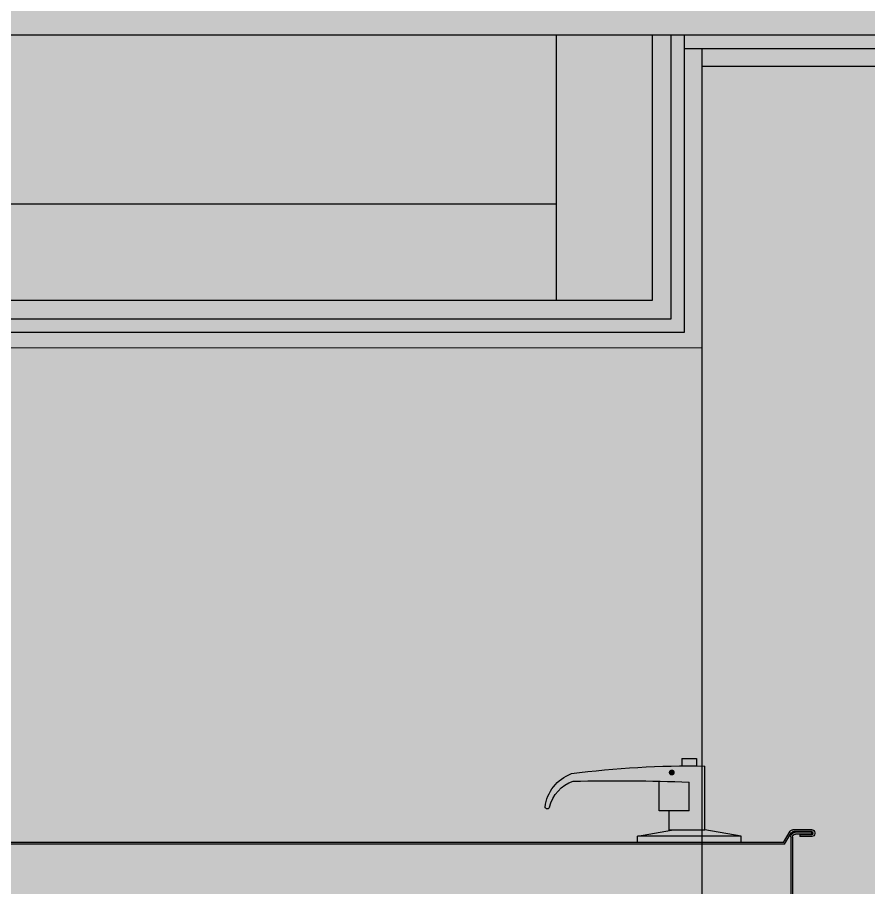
# Model space of a CAD drawing. Header units: metres. Extents: x 630750 to 860239, y 578133 to 726633.
# Drawn here: x 754550 to 755125, y 670738 to 671325 of the extents above; entities that cross this region are included whole.
import ezdxf

# ---------------------------------------------------------------- set-up
doc = ezdxf.new("R2010")
doc.units = ezdxf.units.M
doc.header["$LTSCALE"] = 300
for name, pattern in [('3$0$업무시설_xr-base$0$CONTINOUS', [0]), ('HIDDEN', [2, 1, -1]), ('업무시설_xr-base$0$CONTINOUS', [0])]:
    doc.linetypes.add(name, pattern=pattern)
for name, color, linetype in [('A-CON', 2, 'Continuous'), ('A-WAL-DW', 7, 'Continuous'), ('A-WALL-CONC', 2, 'Continuous'), ('KUK-DOOR', 4, 'Continuous'), ('kuk-finish', 43, 'Continuous'), ('KUK-WALL-DRYWALL', 4, 'Continuous'), ('KUK-WALL-FIN 1', 30, 'Continuous'), ('KUK-WINDOW', 4, 'Continuous'), ('KUK-석고보드', 201, 'Continuous')]:
    doc.layers.add(name, color=color, linetype=linetype)

# ---------------------------------------------------------------- blocks, each defined once
blk = doc.blocks.new('손잡이')
for p, q in [((-5, 35.36901923641563), (-5, 30.36882593855262)), ((5, 35.37467853352428), (5, 30.37453197315335)), ((-10.47064933180809, -12.99813707545399), (-10.47064933180809, 30.29580111056566)), ((0, 0), (-5.5581331253e-06, 19.44880960136652)), ((20.21934895217419, 0), (20.21934895217419, 20.06066280603408)), ((0, 0), (20.21934895217419, 0)), ((13.52935066819191, -12.99813707545399), (13.52935066819191, 0)), ((-35, -16.998137075454), (-10.47064931690693, -12.73216304555535)), ((-35, -21.28012732043862), (-35, -16.998137075454)), ((-35, -16.998137075454), (35, -16.998137075454)), ((35, -16.998137075454), (12, -12.99813707545399)), ((35, -21.28012732043862), (35, -16.998137075454))]:
    blk.add_line(p, q)
at = {"color": 0}
blk.add_line((-10.47064933180809, -12.99813707545399), (13.52935066819191, -12.99813707545399), dxfattribs=at)
for centre, radius, start, end in [((0.3454490005970001, -575.0382322408259), 610.4306565720576, 89.56311381469351, 90.50173674042075), ((0.3454490005970001, -575.0382322408259), 605.4306565720576, 82.48286337325392, 91.0236513662352), ((69.54508836567402, -0.9670636430382727), 28.00428619734511, 7.401481075597961, 69.0687813509389), ((49.23032817244529, -1273.029897715896), 1293.415955765397, 88.71476310073956, 92.18133373968006), ((70.4678457826376, -3.2183638215065), 24.54261164737527, 13.70966125046092, 71.53451848842133), ((95.80868923664093, 2.971055041998624), 1.543171611031653, 193.9787501201919, 347.6304657746842)]:
    blk.add_arc(centre, radius, start, end, dxfattribs=at)
blk = doc.blocks.new('방화도어')
at = {"layer": 'KUK-DOOR'}
for p, q in [((-321578.7875507946, 230415.9112275529, -0.0004772919445432), (-321565.9999086137, 230415.9112275525, -0.0004772919445432)), ((-321578.5875507916, 230414.7112275536, -0.0004772897763751), (-321566.6824555869, 230414.7112275533, -0.0004772897763751)), ((-321559.7482043384, 230407.3112275546, -0.0004772764060051), (-321564.2808906164, 230414.9334687872, -0.000477290177922)), ((-321580.7875507947, 230413.911227553, -0.0004772883309297), (-321580.7875507947, 230413.3112275552, -0.0004772872468456)), ((-321579.5875507917, 230413.7112275537, -0.0004772879695683), (-321579.5875507917, 230413.5112275544, -0.0004772876082069999)), ((-321578.7875507948, 230411.3112275551, -0.0004772836332321), (-321570.7875507948, 230411.3112275548, -0.0004772836332321)), ((-321578.5875507916, 230414.2112275536, -0.0004772888729717), (-321578.5875507917, 230413.0112275544, -0.0004772867048036)), ((-321578.5875507916, 230414.2112275536, -0.0004772888729717), (-321567.5875507917, 230414.2112275533, -0.0004772888729717)), ((-321578.5875507917, 230413.0112275544, -0.0004772867048036), (-321567.7875507946, 230413.011227554, -0.0004772867048036)), ((-321578.5875507917, 230412.5112275543, -0.0004772858014002), (-321570.7875507947, 230412.5112275541, -0.0004772858014002)), ((-321570.7875507947, 230412.5112275541, -0.0004772858014002), (-321570.7875507948, 230411.3112275548, -0.0004772836332321)), ((-321565.7875507947, 230411.011227554, -0.0004772830911901), (-321565.7875507962, 230362.3112275547, -0.000477195099701)), ((-321560.4307513116, 230406.1112275516, -0.000477274237837), (-321564.9634375896, 230413.733468788, -0.0004772880097539)), ((-321564.5875507918, 230411.2112275532, -0.0004772834525514), (-321564.5875507932, 230363.511227554, -0.0004771972678691)), ((-321560.4307513115, 230406.1112275516, -0.000477274237837), (-320632.9875507947, 230406.1112275225, -0.0009564654915837)), ((-321559.7482043383, 230407.3112275546, -0.0004772764060051), (-320631.7875507947, 230407.3112275254, -0.0009570690020716)), ((-320632.987550796, 230363.5112275248, -0.0009563918673472), (-320632.9875507947, 230406.1112275225, -0.0009570668339027)), ((-320631.7875507959, 230362.3112275255, -0.0009569876957676), (-320631.7875507945, 230407.3112275254, -0.0009570690020710001)), ((-321565.7875507961, 230362.3112275547, -0.0004771950997011), (-320631.7875507959, 230362.3112275255, -0.0009569876957676)), ((-321564.5875507932, 230363.511227554, -0.0004771972678691), (-320632.987550796, 230363.5112275248, -0.0009563918673472))]:
    blk.add_line(p, q, dxfattribs=at)
at = {"layer": 'KUK-DOOR', "color": 1, "extrusion": (0, 1.8068068e-09, 1), "const_width": 2, "elevation": -0.0004773273931075}
blk.add_lwpolyline([(-321485.2399357872, 230454.5306836375, -1), (-321483.2399357872, 230454.5306836374, -1)], format="xyb", close=True, dxfattribs=at)
at = {"layer": 'KUK-DOOR'}
for centre, radius, start, end in [((-321578.7875507947, 230413.9112275529, -0.0004772883309297), 2, 90, 180), ((-321578.5875507917, 230413.7112275536, -0.0004772879695683), 1, 90, 180), ((-321566.682455587, 230412.7112275532, -0.0004772861627616), 2, 30.7385027103678, 90), ((-321565.9999086137, 230413.9112275525, -0.0004772883309297), 2, 30.7385027103678, 90), ((-321578.7875507947, 230413.3112275551, -0.0004772872468456), 2, 180, 270), ((-321578.5875507917, 230413.5112275544, -0.0004772876082069999), 1, 180, 270), ((-321567.7875507947, 230411.011227554, -0.0004772830911901), 2, 0, 90), ((-321567.5875507918, 230411.2112275533, -0.0004772834525514), 3, 0, 90)]:
    blk.add_arc(centre, radius, start, end, dxfattribs=at)
at = {"layer": 'KUK-DOOR', "color": 8, "linetype": 'HIDDEN', "ltscale": 0.5, "extrusion": (0, 1.8068068e-09, 1)}
blk.add_blockref('손잡이', (-321496.005670103, 230428.5913548742, -0.000477280525753), dxfattribs=at)
at = {"layer": 'KUK-DOOR', "color": 8, "linetype": 'HIDDEN', "ltscale": 0.5, "extrusion": (0, 1.8068068e-09, 1), "xscale": -1, "rotation": 180}
blk.add_blockref('손잡이', (-321496.0056701057, 230341.0311002333, -0.0004771223212932), dxfattribs=at)
blk = doc.blocks.new('con1')
at = {"layer": 'A-WALL-CONC', "linetype": '업무시설_xr-base$0$CONTINOUS'}
h = blk.add_hatch(color=253, dxfattribs=at)
h.dxf.hatch_style = 1
h.paths.add_polyline_path([(-302595.8548985983, -253222.1527362358), (-301895.8548985983, -253222.1527362358), (-301895.8548985983, -253922.1527362358), (-302595.8548985983, -253922.1527362358)])
h.paths.add_polyline_path([(-384245.8548985985, -253222.1527362358), (-383545.8548985985, -253222.1527362358), (-383545.8548985985, -253922.1527362358), (-384245.8548985985, -253922.1527362358)])
h.paths.add_polyline_path([(-335095.8548985984, -253172.1564631149), (-334295.8548985983, -253172.1564631149), (-334295.8548985983, -253972.1564631149), (-335095.8548985984, -253972.1564631149)])
h.paths.add_polyline_path([(-354895.8548985985, -253172.1564631149), (-354095.8548985985, -253172.1564631149), (-354095.8548985985, -253972.1564631149), (-354895.8548985985, -253972.1564631149)])
h.paths.add_polyline_path([(-374695.8548985985, -253172.1564631149), (-373895.8548985985, -253172.1564631149), (-373895.8548985985, -253972.1564631149), (-374695.8548985985, -253972.1564631149)])
h.paths.add_polyline_path([(-325195.8548985984, -253172.1564631149), (-324395.8548985984, -253172.1564631149), (-324395.8548985984, -253972.1564631149), (-325195.8548985984, -253972.1564631149)])
h.paths.add_polyline_path([(-364745.8548985985, -253222.1564631149), (-364045.8548985983, -253222.1564631149), (-364045.8548985983, -253922.1564631149), (-364745.8548985985, -253922.1564631149)])
h.paths.add_polyline_path([(-344945.8548985984, -253222.1564631149), (-344245.8548985984, -253222.1564631149), (-344245.8548985984, -253922.1564631149), (-344945.8548985984, -253922.1564631149)])
h.paths.add_polyline_path([(-310045.8548985983, -253222.1564631149), (-309345.8548985984, -253222.1564631149), (-309345.8548985984, -253922.1564631149), (-310045.8548985983, -253922.1564631149)])
h.paths.add_polyline_path([(-318595.8548985984, -253172.1564631149), (-317795.8548985984, -253172.1564631149), (-317795.8548985984, -253972.1564631149), (-318595.8548985984, -253972.1564631149)])
h.paths.add_polyline_path([(-384245.8548985985, -310859.8700338578), (-383445.8548985985, -310859.8700338578), (-383445.8548985985, -311659.8700338578), (-384245.8548985985, -311659.8700338578)])
h.paths.add_polyline_path([(-384245.8548985985, -305472.1564631149), (-383445.8548985985, -305472.1564631149), (-383445.8548985985, -306272.1564631149), (-384245.8548985985, -306272.1564631149)])
h.paths.add_polyline_path([(-384245.8548985985, -295572.1564631149), (-383445.8548985985, -295572.1564631149), (-383445.8548985985, -296372.1564631149), (-384245.8548985985, -296372.1564631149)])
h.paths.add_polyline_path([(-384195.8548985985, -276472.1564631149), (-383595.8548985985, -276472.1564631149), (-383595.8548985985, -275872.1564631149), (-384195.8548985985, -275872.1564631149)])
h.paths.add_polyline_path([(-384245.8548985985, -285672.1564631149), (-383445.8548985985, -285672.1564631149), (-383445.8548985985, -286472.1564631149), (-384245.8548985985, -286472.1564631149)])
h.paths.add_polyline_path([(-384295.8548985983, -269172.1564631149), (-383495.8548985985, -269172.1564631149), (-383495.8548985985, -269972.1564631149), (-384295.8548985983, -269972.1564631149)])
h.paths.add_polyline_path([(-384295.8548985983, -260672.1564631149), (-383495.8548985985, -260672.1564631149), (-383495.8548985985, -261472.1564631149), (-384295.8548985983, -261472.1564631149)])
h.paths.add_polyline_path([(-376995.8548985985, -285572.1564630404), (-376195.8548985985, -285572.1564630404), (-376195.8548985985, -286372.1564630404), (-376995.8548985985, -286372.1564630404)], flags=17)
h.paths.add_polyline_path([(-374695.8548985985, -276572.1564631149), (-373895.8548985985, -276572.1564631149), (-373895.8548985985, -275772.1564631149), (-374695.8548985985, -275772.1564631149)], flags=17)
h.paths.add_polyline_path([(-364695.8548985985, -285772.1564631149), (-364095.8548985985, -285772.1564631149), (-364095.8548985985, -286372.1564631149), (-364695.8548985985, -286372.1564631149)], flags=17)
h.paths.add_polyline_path([(-364795.8548985985, -275772.1564631149), (-363995.8548985985, -275772.1564631149), (-363995.8548985985, -276572.1564631149), (-364795.8548985985, -276572.1564631149)], flags=17)
edge = h.paths.add_edge_path(flags=16)
edge.add_arc((-376495.8546115294, -295972.1563265505), 450, 0, 360)
edge = h.paths.add_edge_path(flags=16)
edge.add_arc((-354495.8546115294, -302572.1563265504), 450, 0, 360)
edge = h.paths.add_edge_path(flags=16)
edge.add_arc((-364395.8548985985, -295972.1564631149), 350, 0, 360)
edge = h.paths.add_edge_path(flags=16)
edge.add_arc((-354495.8546115294, -295972.1563265505), 450, 0, 360)
edge = h.paths.add_edge_path(flags=16)
edge.add_arc((-344595.8546115293, -302572.1563265504), 350, 0, 360)
edge = h.paths.add_edge_path(flags=16)
edge.add_arc((-344595.8546115293, -295972.1563265505), 350, 0, 360)
edge = h.paths.add_edge_path(flags=16)
edge.add_arc((-364395.8546115294, -302572.1563265504), 350, 0, 360)
h.paths.add_polyline_path([(-375978.1326931271, -305715.7476463499), (-376743.6646931044, -305483.4530983925), (-376975.9592410608, -306248.9850983698), (-376210.4272410836, -306481.2796463272)], flags=17)
h.paths.add_polyline_path([(-378097.8204432394, -312701.2271461416), (-378863.3524432167, -312468.9325981842), (-379095.646991175, -313234.4645981615), (-378330.1149911977, -313466.7591461189)], flags=16)
h.paths.add_polyline_path([(-354767.9470061886, -312099.557201519), (-355533.4790061659, -311867.2626535617), (-355765.7735541243, -312632.794653539), (-355000.2415541469, -312865.0892014964)], flags=17)
h.paths.add_polyline_path([(-347591.0845347217, -314277.3185800308), (-348356.6165346991, -314045.0240320735), (-348588.9110826574, -314810.5560320507), (-347823.3790826801, -315042.8505800082)], flags=17)
h.paths.add_polyline_path([(-349725.2906940825, -321310.643829822), (-350490.8226940598, -321078.3492818646), (-350723.117242018, -321843.8812818419), (-349957.5852420408, -322076.1758297993)], flags=17)
h.paths.add_polyline_path([(-359198.749193801, -318435.9987988467), (-359964.2811937783, -318203.7042508883), (-360196.5757417365, -318969.2362508657), (-359431.0437417592, -319201.530798823)], flags=17)
edge = h.paths.add_edge_path(flags=16)
edge.add_arc((-324745.8546115293, -312472.1563265504), 450, 0, 360)
h.paths.add_polyline_path([(-318595.8548985984, -311972.1564631149), (-317795.8548985984, -311972.1564631149), (-317795.8548985984, -312972.1564631149), (-318595.8548985984, -312972.1564631149)], flags=17)
edge = h.paths.add_edge_path(flags=16)
edge.add_arc((-335145.8551486771, -312472.1585906729), 350, 0, 360)
edge = h.paths.add_edge_path(flags=16)
edge.add_arc((-338616.5391065444, -317418.5823984411), 450, 0, 360)
h.paths.add_polyline_path([(-340251.8321943658, -324185.2888607983), (-341017.3641943413, -323952.9943128399), (-341249.6587422996, -324718.5263128173), (-340484.1267423223, -324950.8208607746)], flags=17)
edge = h.paths.add_edge_path(flags=17)
edge.add_arc((-324745.8546115293, -319072.1563265504), 450, 0, 360)
h.paths.add_polyline_path([(-318695.8548985984, -318672.1564631148), (-317695.8548985984, -318672.1564631148), (-317695.8548985984, -319472.1564631148), (-318695.8548985984, -319472.1564631148)], flags=17)
h.paths.add_polyline_path([(-310095.8532853149, -327072.1549887093), (-309295.8532853148, -327072.1549887093), (-309295.8532853148, -327872.1549887093), (-310095.8532853149, -327872.1549887093)])
h.paths.add_polyline_path([(-316095.8540471572, -322372.1563295381), (-316095.8540471572, -325422.1563295381), (-311307.6675358287, -325422.1563847879), (-311307.6675358287, -325222.1563847879), (-315895.8540471572, -325222.1563295381), (-315895.8540471572, -322572.1563295381), (-309695.8540471572, -322572.1563295381), (-309695.8540471572, -325222.1563295381), (-310307.6675358288, -325222.1563847879), (-310307.6675358288, -325422.1563847879), (-309495.8540471572, -325422.1563295381), (-309495.8540471572, -322372.1563295381)], flags=17)
edge = h.paths.add_edge_path(flags=17)
edge.add_arc((-324795.8546115294, -327472.1563265504), 400, 0, 360)
edge = h.paths.add_edge_path(flags=17)
edge.add_arc((-318195.8546115293, -329272.1563265504), 450, 0, 360)
h.paths.add_polyline_path([(-310095.8548985984, -331472.1564631149), (-309295.8548985984, -331472.1564631149), (-309295.8548985984, -332272.1564631149), (-310095.8548985984, -332272.1564631149)])
edge = h.paths.add_edge_path(flags=16)
edge.add_arc((-334695.8546115293, -302572.1563265504), 350, 0, 360)
edge = h.paths.add_edge_path(flags=17)
edge.add_arc((-334695.8546115293, -286072.1563265504), 350, 0, 360)
edge = h.paths.add_edge_path(flags=16)
edge.add_arc((-334695.8546115293, -295972.1563265505), 350, 0, 360)
edge = h.paths.add_edge_path(flags=17)
edge.add_arc((-344595.8546115293, -286072.1563265504), 450, 0, 360)
h.paths.add_polyline_path([(-318595.8548985984, -295472.1564631149), (-317795.8548985984, -295472.1564631149), (-317795.8548985984, -296472.1564631149), (-318595.8548985984, -296472.1564631149)], flags=17)
h.paths.add_polyline_path([(-318595.8548985984, -302072.1564631149), (-317795.8548985984, -302072.1564631149), (-317795.8548985984, -303072.1564631149), (-318595.8548985984, -303072.1564631149)], flags=17)
edge = h.paths.add_edge_path(flags=16)
edge.add_arc((-324795.8546115294, -302572.1563265504), 450, 0, 360)
edge = h.paths.add_edge_path(flags=16)
edge.add_arc((-324795.8546115294, -295972.1563265505), 450, 0, 360)
edge = h.paths.add_edge_path(flags=17)
edge.add_arc((-324795.8546115294, -286072.1563265504), 450, 0, 360)
edge = h.paths.add_edge_path(flags=17)
edge.add_arc((-334695.8546115293, -276172.1563265504), 450, 0, 360)
edge = h.paths.add_edge_path(flags=17)
edge.add_arc((-344595.8546115293, -276172.1563265504), 450, 0, 360)
h.paths.add_polyline_path([(-318595.8532853149, -275772.1549887093), (-317795.8532853148, -275772.1549887093), (-317795.8532853148, -276572.1549887093), (-318595.8532853149, -276572.1549887093)], flags=17)
h.paths.add_polyline_path([(-318595.8532853149, -285672.1549887092), (-317795.8532853148, -285672.1549887092), (-317795.8532853148, -286472.1549887093), (-318595.8532853149, -286472.1549887093)], flags=17)
edge = h.paths.add_edge_path(flags=17)
edge.add_arc((-324795.8546115294, -276172.1563265504), 450, 0, 360)
h.paths.add_polyline_path([(-364795.8532853149, -260672.155131739), (-363995.8532853147, -260672.155131739), (-363995.8532853147, -261472.155131739), (-364795.8532853149, -261472.155131739)])
h.paths.add_polyline_path([(-364795.8532853149, -269172.1549887093), (-363995.8532853147, -269172.1549887093), (-363995.8532853147, -269972.1549887093), (-364795.8532853149, -269972.1549887093)], flags=17)
h.paths.add_polyline_path([(-325195.8548985984, -269172.1564631149), (-324395.8548985984, -269172.1564631149), (-324395.8548985984, -269972.1564631149), (-325195.8548985984, -269972.1564631149)], flags=17)
h.paths.add_polyline_path([(-310845.8548985984, -260722.1564631149), (-310045.8548985983, -260722.1564631149), (-310045.8548985983, -261522.1564631149), (-310845.8548985984, -261522.1564631149)], flags=17)
h.paths.add_polyline_path([(-325195.8548985984, -260672.1564631149), (-324395.8548985984, -260672.1564631149), (-324395.8548985984, -261472.1564631149), (-325195.8548985984, -261472.1564631149)])
h.paths.add_polyline_path([(-335095.8532853148, -260672.1549887093), (-334295.8532853148, -260672.1549887093), (-334295.8532853148, -261472.1549887093), (-335095.8532853148, -261472.1549887093)])
h.paths.add_polyline_path([(-344995.8532853148, -260672.155131739), (-344195.8532853148, -260672.155131739), (-344195.8532853148, -261472.155131739), (-344995.8532853148, -261472.155131739)])
h.paths.add_polyline_path([(-354895.8532853147, -260672.155131739), (-354095.8532853147, -260672.155131739), (-354095.8532853147, -261472.155131739), (-354895.8532853147, -261472.155131739)])
h.paths.add_polyline_path([(-354895.8532853147, -269172.1549887093), (-354095.8532853147, -269172.1549887093), (-354095.8532853147, -269972.1549887093), (-354895.8532853147, -269972.1549887093)], flags=17)
h.paths.add_polyline_path([(-344995.8532853148, -269172.1549887093), (-344195.8532853148, -269172.1549887093), (-344195.8532853148, -269972.1549887093), (-344995.8532853148, -269972.1549887093)], flags=17)
h.paths.add_polyline_path([(-335095.8532853148, -269172.1549887093), (-334295.8532853148, -269172.1549887093), (-334295.8532853148, -269972.1549887093), (-335095.8532853148, -269972.1549887093)], flags=17)
h.paths.add_polyline_path([(-310145.8532853148, -275772.1549887093), (-309345.8532853148, -275772.1549887093), (-309345.8532853148, -276572.1549887093), (-310145.8532853148, -276572.1549887093)])
h.paths.add_polyline_path([(-310145.8532853148, -269172.1549887093), (-309345.8532853148, -269172.1549887093), (-309345.8532853148, -269972.1549887093), (-310145.8532853148, -269972.1549887093)])
h.paths.add_polyline_path([(-309945.8548985984, -312172.1564631149), (-309345.8548985984, -312172.1564631149), (-309345.8548985984, -312772.1564631149), (-309945.8548985984, -312772.1564631149)], flags=17)
h.paths.add_polyline_path([(-309945.8548985984, -302272.156463115), (-309345.8548985984, -302272.156463115), (-309345.8548985984, -302872.1564631149), (-309945.8548985984, -302872.1564631149)], flags=17)
h.paths.add_polyline_path([(-310145.8532853148, -295572.1549887093), (-309345.8532853148, -295572.1549887093), (-309345.8532853148, -296372.1549887093), (-310145.8532853148, -296372.1549887093)])
h.paths.add_polyline_path([(-310145.8532853148, -285672.1549887092), (-309345.8532853148, -285672.1549887092), (-309345.8532853148, -286472.1549887093), (-310145.8532853148, -286472.1549887093)])
h.paths.add_polyline_path([(-366406.5830798227, -311179.8802322656), (-366584.9674021847, -311089.4422229141), (-367172.8144629768, -312248.9403182635), (-366994.4301406093, -312339.3783276178)], flags=16)
h.paths.add_polyline_path([(-367582.2772013976, -313498.8764229682), (-367760.6615237615, -313408.4384136157), (-368303.2895798835, -314478.7443477804), (-368124.9052575085, -314569.1823571393)], flags=16)
h.paths.add_polyline_path([(-374501.3754436693, -323406.7689923303), (-375266.9074436467, -323174.4744443729), (-375499.201991605, -323940.0064443493), (-374733.6699916277, -324172.3009923076)], flags=17)
h.paths.add_polyline_path([(-380817.0144434816, -321490.3389716795), (-381582.546443459, -321258.0444237221), (-381814.8409914172, -322023.5764236994), (-381049.30899144, -322255.8709716568)])
h.paths.add_polyline_path([(-319504.7397474463, -329605.3041341439), (-319562.8133844364, -329796.6871341377), (-318586.7600844654, -330092.8626827844), (-318528.6864474754, -329901.4796827896)], flags=17)
h.paths.add_polyline_path([(-317399.5267474971, -330244.1141409887), (-317457.6003844872, -330435.4971409825), (-316481.5470845162, -330731.6726896282), (-316423.4734475262, -330540.2896896344)], flags=17)
h.paths.add_polyline_path([(-315294.3137475628, -330882.9241478801), (-315352.387384551, -331074.3071478749), (-314376.33408458, -331370.4826965206), (-314318.26044759, -331179.0996965257)], flags=17)
h.paths.add_polyline_path([(-313189.1007476304, -331521.7341547817), (-313247.1743846203, -331713.1171547756), (-312271.1210846476, -332009.2927034212), (-312213.0474476594, -331817.9097034274)], flags=17)
h.paths.add_polyline_path([(-311083.8877476922, -332160.54416166), (-311141.9613846804, -332351.9271616549), (-310165.9080847095, -332648.1027103005), (-310107.8344477214, -332456.7197103057)], flags=17)
h.paths.add_polyline_path([(-308978.6747477505, -332799.3541685309), (-309036.7483847405, -332990.7371685257), (-308060.6950847696, -333286.9127171714), (-308002.6214477796, -333095.5297171766)])
h.paths.add_polyline_path([(-306873.4617478031, -333438.1641753842), (-306931.5353847932, -333629.5471753789), (-305955.4820848222, -333925.7227240246), (-305897.4084478322, -333734.3397240298)])
h.paths.add_polyline_path([(-321609.9527473844, -328966.4941272646), (-321668.0263843745, -329157.8771272594), (-320691.9730844035, -329454.0526759051), (-320633.8994474135, -329262.6696759103)], flags=17)
h.paths.add_polyline_path([(-304768.2487478762, -334076.9741822979), (-304826.3223848644, -334268.3571822926), (-303850.2690848935, -334564.5327309383), (-303792.1954479034, -334373.1497309435)])
h.paths.add_polyline_path([(-366379.8193609475, -308837.2833016351), (-366525.2052969526, -309124.0495834364), (-365780.0691189546, -309501.8217538934), (-365997.1202908703, -309929.9441531789), (-365818.730485326, -310020.3713472359), (-365281.8703201584, -308961.4421560163), (-368992.6500827934, -307835.4357871687), (-369050.7237197816, -308026.8187871626), (-368955.0322197847, -308055.8556056576), (-369303.4740417211, -309204.1536056235), (-369399.1655417181, -309175.1167871285), (-369457.2391787082, -309366.4997871233), (-369361.5476787112, -309395.5366056174), (-371190.867243877, -315424.101105438), (-373726.6919938013, -314654.6254153284), (-371897.3724286354, -308626.0609155078), (-370414.1541786793, -309076.1316021759), (-370356.0805416911, -308884.7486021811), (-371839.2987916454, -308434.6779155139), (-371490.8569697089, -307286.3799155479), (-370007.6387197546, -307736.4506022161), (-369949.5650827646, -307545.0676022213), (-371624.1663327146, -307036.923278564), (-373976.1486307852, -314787.934778334), (-369001.1623817034, -316297.5544700785), (-368712.7546086016, -315728.6849699946), (-368891.133447776, -315638.2361453356), (-369103.6659626368, -316057.445600687), (-370999.4842438832, -315482.174742428), (-368763.6492197908, -308113.9292426467)], flags=17)
edge = h.paths.add_edge_path()
edge.add_line((-317995.8535421904, -269122.1544163836), (-318195.8535421904, -269122.1544163827))
edge.add_line((-318195.8535421904, -266622.1563265486), (-317995.8535421904, -266622.1563265486))
edge.add_line((-318195.8535421904, -265972.1563265505), (-318195.8544150315, -266622.1563265486))
edge.add_line((-318195.8535421904, -269122.1544163836), (-318195.8535421904, -269672.1563265504))
edge.add_line((-317995.8535421904, -269472.1563265504), (-317995.8535421904, -269122.1544163836))
edge.add_line((-317995.8544150315, -266622.1563265486), (-317995.8535421904, -265972.1563265505))
edge.add_line((-317070.8535673882, -260922.1549672404), (-317070.8550794947, -260722.1563265504))
edge.add_line((-317070.8550794947, -260722.1563265504), (-314895.8535208668, -260722.1563265504))
edge.add_line((-314895.8535208668, -260722.1563265504), (-314895.8535217124, -260922.1563265504))
edge.add_line((-314895.8535217124, -260922.1563265504), (-317070.8550794947, -260922.1563265504))
edge.add_line((-318195.8535421904, -265972.1563265505), (-321995.8535430342, -265972.1563265505))
edge.add_line((-321995.8535430342, -265972.1563265505), (-321995.853526356, -262022.1563265504))
edge.add_line((-321995.853526356, -262022.1563265504), (-321795.853526356, -262022.1563265504))
edge.add_line((-321795.853526356, -262022.1563265504), (-321795.8535301558, -262922.1563265505))
edge.add_line((-321795.8535301558, -262922.1563265505), (-321695.8535301558, -262922.1563265505))
edge.add_line((-321695.8535301558, -262922.1563265505), (-321695.8535309996, -263122.1563265504))
edge.add_line((-321695.8535309996, -263122.1563265504), (-321795.8535309996, -263122.1563265504))
edge.add_line((-321795.8535309996, -263122.1563265504), (-321795.8535421904, -265772.1563265504))
edge.add_line((-321795.8535421904, -265772.1563265504), (-314195.8535421903, -265772.1563265504))
edge.add_line((-314195.8535421903, -265772.1563265504), (-314195.8535310014, -263122.1563265504))
edge.add_line((-314195.8535310014, -263122.1563265504), (-320695.8535309996, -263122.1563265504))
edge.add_line((-320695.8535309996, -263122.1563265504), (-320695.8535301558, -262922.1563265505))
edge.add_line((-320695.8535301558, -262922.1563265505), (-319545.8535301558, -262922.1563265505))
edge.add_line((-319545.8535301558, -262922.1563265505), (-319545.8535217106, -260922.1563265504))
edge.add_line((-319545.8535217106, -260922.1563265504), (-321795.8535217106, -260922.1563265504))
edge.add_line((-321795.8535217106, -260922.1563265504), (-321795.8535221334, -261022.1563265505))
edge.add_line((-321795.8535221334, -261022.1563265505), (-321995.8535221334, -261022.1563265505))
edge.add_line((-321995.8535221334, -261022.1563265505), (-321995.8535208668, -260722.1563265504))
edge.add_line((-321995.8535208668, -260722.1563265504), (-317770.853566524, -260722.1563265504))
edge.add_line((-317770.853566524, -260722.1563265504), (-317770.8535673883, -260922.1549672404))
edge.add_line((-317995.8535421904, -269472.1563265504), (-314195.8535421903, -269472.1563265504))
edge.add_line((-314195.8535421903, -269472.1563265504), (-314195.8535421903, -265972.1563265505))
edge.add_line((-314195.8535421903, -265972.1563265505), (-317995.8535421904, -265972.1563265505))
edge.add_line((-317770.8535673883, -260922.1563265504), (-319345.8535217106, -260922.1563265504))
edge.add_line((-319345.8535217106, -260922.1563265504), (-319345.8535301558, -262922.1563265505))
edge.add_line((-319345.8535301558, -262922.1563265505), (-314195.8535301577, -262922.1563265505))
edge.add_line((-314195.8535301577, -262922.1563265505), (-314195.8535208668, -260722.1563265504))
edge.add_line((-314195.8535208668, -260722.1563265504), (-313995.8535208668, -260722.1563265504))
edge.add_line((-313995.8535208668, -260722.1563265504), (-313995.853558658, -269672.1563265504))
edge.add_line((-313995.853558658, -269672.1563265504), (-318195.8535421904, -269672.1563265504))
edge.add_line((-309345.8535256854, -286472.1563265504), (-309345.8535256854, -312772.1564631149))
edge.add_line((-309545.8535256855, -302872.2205749875), (-309545.8535256855, -312172.2205749875))
edge.add_line((-309545.8535256855, -296372.1563265504), (-309545.8535256855, -302272.2205749875))
edge.add_line((-309545.8535256855, -286472.1563265504), (-309545.8535256855, -295572.1563265504))
edge.add_line((-375426.60750052, -323700.7776036275), (-380976.7145003549, -322016.642130935))
edge.add_line((-334860.0279141314, -324841.3624788713), (-335146.8539576627, -325786.6042707352))
edge.add_line((-334660.0638696238, -325215.5474343509), (-334859.7794576719, -325873.7147262193))
edge.add_line((-324795.8532386184, -328208.7630668184), (-324795.8532386184, -327872.1563265504))
edge.add_line((-324595.8532386183, -328060.4464838248), (-324595.8532386183, -327818.5663223252))
edge.add_line((-324795.8532386184, -328208.7630668184), (-322797.1860626715, -328815.242597612))
edge.add_line((-322797.1860626715, -328815.242597612), (-322739.1124256815, -328623.8595976181))
edge.add_line((-322739.1124256815, -328623.8595976181), (-324595.8532386183, -328060.4464838248))
edge.add_line((-337531.1713335238, -334677.3312591392), (-338201.0118335042, -334474.073529676))
edge.add_line((-338201.0118335042, -334474.073529676), (-338404.2695629675, -335143.9140296564))
edge.add_line((-338404.2695629675, -335143.9140296564), (-337734.4256859686, -335347.1727838483))
edge.add_line((-337734.4256859686, -335347.1727838483), (-337531.1679565053, -334677.3322838679))
edge = h.paths.add_edge_path()
edge.add_line((-339857.939220899, -323400.4773432946), (-339799.8302138032, -323209.105591513))
edge.add_line((-339799.8302138032, -323209.105591513), (-337930.2870394451, -317052.1649098104))
edge.add_line((-337930.2870394451, -317052.1649098104), (-338217.3450962943, -316965.0002839725))
edge.add_line((-338217.3450962943, -316965.0002839725), (-338268.4694790738, -317133.3675067673))
edge.add_arc((-338616.5391065449, -317418.582398441), 450.0000000002659, -73.1134684455966, 39.33184464028608, ccw=False)
edge.add_line((-338485.8243356643, -317849.1792501176), (-340144.9979444094, -323313.3127506392))
edge.add_line((-340144.9979444094, -323313.3127506392), (-339857.939220899, -323400.4773432946))

msp = doc.modelspace()

# ---------------------------------------------------------------- linework, layer by layer
at = {"layer": 'A-WAL-DW', "color": 8}
msp.add_line((763154.3929538613, 671313.2939247629), (754104.396238371, 671313.2939247629), dxfattribs=at)
at = {"layer": 'kuk-finish', "color": 87, "ltscale": 0.02}
msp.add_line((755012.4576651375, 671292.2939247629), (763011.8962383708, 671292.2939247629), dxfattribs=at)
at = {"layer": 'KUK-WALL-DRYWALL', "linetype": '업무시설_xr-base$0$CONTINOUS'}
for p, q in [((754913.9576646534, 671134.2893800803), (754913.9576649496, 671313.2939247629)), ((754978.9576645584, 671134.286999026), (754978.9576649547, 671313.2939247629)), ((754120.3465938852, 671199.318266327), (754913.9576644348, 671199.2893787852)), ((754120.3442141693, 671134.3182663706), (754978.9576645584, 671134.286999026))]:
    msp.add_line(p, q, dxfattribs=at)
at = {"layer": 'KUK-WALL-FIN 1'}
for p, q in [((755012.4061596885, 671102.2939247629), (755012.4576649349, 671304.2939247629)), ((754141.40616182, 671102.3256455906), (755012.4576644287, 671102.2939228762))]:
    msp.add_line(p, q, dxfattribs=at)
at = {"layer": 'KUK-WINDOW', "color": 8, "linetype": '3$0$업무시설_xr-base$0$CONTINOUS'}
msp.add_line((755012.4061596885, 669696.2939247629), (755012.4576644287, 671102.2939228762), dxfattribs=at)
at = {"layer": 'KUK-석고보드', "ltscale": 10}
for p, q in [((754991.4576645149, 671121.7865413799), (754991.4576649554, 671313.2939247628)), ((754120.4061613504, 671121.8182640942), (754991.4576645149, 671121.7865413799))]:
    msp.add_line(p, q, dxfattribs=at)
at = {"layer": 'KUK-석고보드', "color": 35, "ltscale": 10}
for p, q in [((755000.4576644832, 671112.7862118748), (755000.4576649561, 671313.2939247629)), ((755000.4576651955, 671304.2939247629), (763023.8962383708, 671304.2939247629)), ((754120.4061613507, 671112.8182642709), (755000.4576644832, 671112.7862118748))]:
    msp.add_line(p, q, dxfattribs=at)

# ---------------------------------------------------------------- block references
at = {"layer": 'A-CON'}
msp.add_blockref('con1', (1072700.249523686, 945382.3989252257), dxfattribs=at)
at = {"layer": 'KUK-DOOR', "xscale": -1}
msp.add_blockref('방화도어', (433507.6186104972, 440360.9826972308), dxfattribs=at)

doc.saveas('drawing.dxf')
